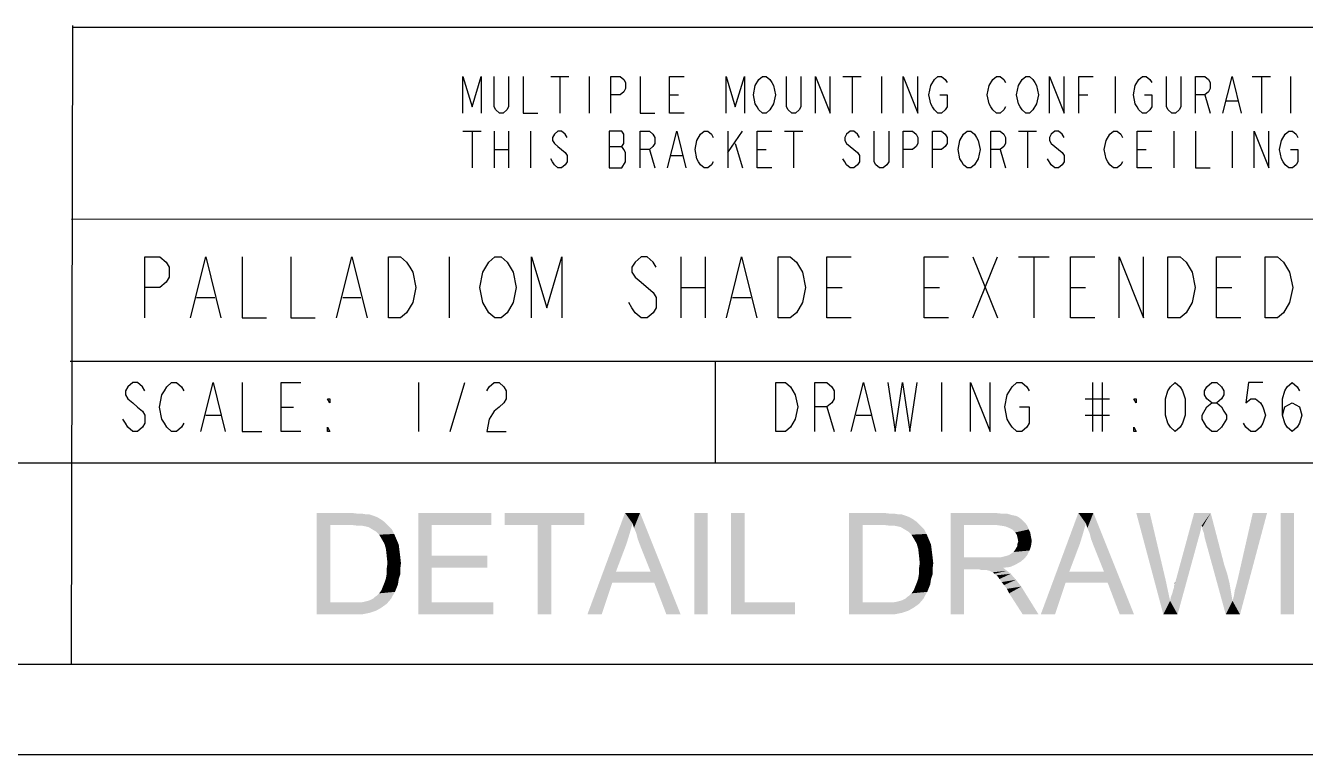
# Model space of a CAD drawing. Header units: inches. Extents: x 0 to 22, y 0 to 17.
# Drawn here: x 10.7 to 17, y 0 to 3.59 of the extents above; entities that cross this region are included whole.
import ezdxf

# ---------------------------------------------------------------- set-up
doc = ezdxf.new("R2010")
doc.units = ezdxf.units.IN
doc.header["$LTSCALE"] = 1.21
doc.header["$MEASUREMENT"] = 0
doc.layers.get('0').update_dxf_attribs({"linetype": 'CONTINUOUS'})

msp = doc.modelspace()

# ---------------------------------------------------------------- linework, layer by layer
at = {"color": 7}
for p, q in [((10.9223, 0.4428), (10.9291, 3.5899)), ((10.9309, 3.5817), (21.2248, 3.5836)), ((10.922, 2.6366), (21.2159, 2.6385)), ((10.916, 1.9366), (21.2161, 1.9366)), ((14.0951, 1.4366), (14.0951, 1.9366)), ((15.2076, 1.8312), (15.2076, 1.5912)), ((15.9516, 1.8312), (15.9516, 1.5912)), ((15.9996, 1.8312), (15.9996, 1.5912)), ((11.9555, 1.7111), (12.0155, 1.7111)), ((14.6436, 1.7112), (14.6796, 1.5912)), ((15.9156, 1.7512), (16.0356, 1.7512)), ((11.5835, 1.6711), (11.6555, 1.6711)), ((14.7876, 1.6712), (14.8596, 1.6712)), ((15.9156, 1.6712), (16.0356, 1.6712)), ((0.6285, 1.4366), (21.2161, 1.4366)), ((21.2161, 0.4428), (0.6285, 0.4428)), ((0, 0), (22, 0))]:
    msp.add_line(p, q, dxfattribs=at)
at = {"color": 1}
for p, q in [((13.2827, 3.3393), (13.3727, 3.3393)), ((13.3277, 3.3393), (13.3277, 3.1593)), ((13.4717, 3.3393), (13.4717, 3.1593)), ((14.7227, 3.3393), (14.8127, 3.3393)), ((14.7677, 3.3393), (14.7677, 3.1593)), ((14.9117, 3.3393), (14.9117, 3.1593)), ((16.0637, 3.3393), (16.0637, 3.1593)), ((16.7387, 3.3393), (16.8287, 3.3393)), ((16.7837, 3.3393), (16.7837, 3.1593)), ((16.9277, 3.3393), (16.9277, 3.1593)), ((13.8677, 3.2493), (13.9127, 3.2493)), ((15.8837, 3.2493), (15.9287, 3.2493)), ((16.5047, 3.2493), (16.5317, 3.1593)), ((16.6127, 3.2193), (16.6667, 3.2193)), ((12.8507, 3.0693), (12.9407, 3.0693)), ((12.8957, 3.0693), (12.8957, 2.8893)), ((13.0037, 3.0693), (13.0037, 2.8893)), ((13.0757, 3.0693), (13.0757, 2.8893)), ((13.1837, 3.0693), (13.1837, 2.8893)), ((14.1557, 3.0693), (14.1557, 2.8893)), ((14.1557, 2.9643), (14.2277, 3.0693)), ((14.4347, 3.0693), (14.5247, 3.0693)), ((14.4797, 3.0693), (14.4797, 2.8893)), ((15.5867, 3.0693), (15.6767, 3.0693)), ((15.6317, 3.0693), (15.6317, 2.8893)), ((16.3517, 3.0693), (16.3517, 2.8893)), ((16.6397, 3.0693), (16.6397, 2.8893)), ((13.0037, 2.9793), (13.0757, 2.9793)), ((13.5707, 2.9943), (13.6337, 2.9943)), ((13.7687, 2.9793), (13.7957, 2.8893)), ((14.1917, 3.0093), (14.2277, 2.8893)), ((14.2997, 2.9793), (14.3447, 2.9793)), ((15.4967, 2.9793), (15.5237, 2.8893)), ((16.1717, 2.9793), (16.2167, 2.9793)), ((13.8767, 2.9493), (13.9307, 2.9493)), ((15.7487, 2.9043), (15.7307, 2.9343))]:
    msp.add_line(p, q, dxfattribs=at)
at = {"color": 254, "true_color": 0xc2ced6}
for p, q in [((12.7831, 2.4504), (12.7831, 2.1504)), ((13.9231, 2.4504), (13.9231, 2.1504)), ((14.0431, 2.4504), (14.0431, 2.1504)), ((15.3631, 2.4504), (15.4831, 2.1504)), ((15.3631, 2.1504), (15.4831, 2.4504)), ((15.5881, 2.4504), (15.7381, 2.4504)), ((15.6631, 2.4504), (15.6631, 2.1504)), ((13.9231, 2.3004), (14.0431, 2.3004)), ((14.6431, 2.3004), (14.7181, 2.3004)), ((15.1231, 2.3004), (15.1981, 2.3004)), ((15.8431, 2.3004), (15.9181, 2.3004)), ((16.5631, 2.3004), (16.6381, 2.3004)), ((11.5381, 2.2504), (11.6281, 2.2504)), ((12.2581, 2.2504), (12.3481, 2.2504)), ((14.1781, 2.2504), (14.2681, 2.2504)), ((12.6322, 1.8311), (12.6322, 1.5911)), ((12.7882, 1.5911), (12.8602, 1.8311))]:
    msp.add_line(p, q, dxfattribs=at)
at = {"color": 1}
for points in [[(12.8507, 3.1593), (12.8507, 3.3393), (12.8957, 3.1893), (12.9407, 3.3393), (12.9407, 3.1593)], [(13.0757, 3.3393), (13.0757, 3.1893), (13.0667, 3.1743), (13.0487, 3.1593), (13.0307, 3.1593), (13.0127, 3.1743), (13.0037, 3.1893), (13.0037, 3.3393)], [(13.1477, 3.3393), (13.1477, 3.1593), (13.2197, 3.1593)], [(13.5797, 3.1593), (13.5797, 3.3393), (13.6247, 3.3393), (13.6427, 3.3243), (13.6517, 3.3093), (13.6517, 3.2793), (13.6427, 3.2643), (13.6247, 3.2493), (13.5797, 3.2493)], [(13.7237, 3.3393), (13.7237, 3.1593), (13.7957, 3.1593)], [(13.9397, 3.1593), (13.8677, 3.1593), (13.8677, 3.3393), (13.9397, 3.3393)], [(14.1467, 3.1593), (14.1467, 3.3393), (14.1917, 3.1893), (14.2367, 3.3393), (14.2367, 3.1593)], [(14.3627, 3.1743), (14.3447, 3.1593), (14.3267, 3.1593), (14.3087, 3.1743), (14.2997, 3.1893), (14.2907, 3.2043), (14.2817, 3.2493), (14.2907, 3.2943), (14.3087, 3.3243)], [(14.3087, 3.3243), (14.3267, 3.3393), (14.3447, 3.3393), (14.3627, 3.3243), (14.3717, 3.3093), (14.3807, 3.2943), (14.3897, 3.2493), (14.3807, 3.2043), (14.3627, 3.1743)], [(14.5157, 3.3393), (14.5157, 3.1893), (14.5067, 3.1743), (14.4887, 3.1593), (14.4707, 3.1593), (14.4527, 3.1743), (14.4437, 3.1893), (14.4437, 3.3393)], [(14.5877, 3.1593), (14.5877, 3.3393), (14.6597, 3.1593), (14.6597, 3.3393)], [(15.0197, 3.1593), (15.0197, 3.3393), (15.0917, 3.1593), (15.0917, 3.3393)], [(15.1997, 3.2493), (15.2357, 3.2493), (15.2357, 3.1893), (15.2267, 3.1743), (15.2087, 3.1593), (15.1907, 3.1593), (15.1727, 3.1743), (15.1637, 3.1893), (15.1547, 3.2043), (15.1457, 3.2493), (15.1547, 3.2943)], [(15.1547, 3.2943), (15.1727, 3.3243), (15.1907, 3.3393), (15.2087, 3.3393), (15.2267, 3.3243), (15.2357, 3.3093)], [(15.5237, 3.1893), (15.5147, 3.1743), (15.4967, 3.1593), (15.4787, 3.1593), (15.4607, 3.1743), (15.4517, 3.1893), (15.4427, 3.2043), (15.4337, 3.2493), (15.4427, 3.2943), (15.4607, 3.3243)], [(15.4607, 3.3243), (15.4787, 3.3393), (15.4967, 3.3393), (15.5147, 3.3243), (15.5237, 3.3093)], [(15.6767, 3.2043), (15.6587, 3.1743), (15.6407, 3.1593), (15.6227, 3.1593), (15.6047, 3.1743), (15.5957, 3.1893), (15.5867, 3.2043), (15.5777, 3.2493), (15.5867, 3.2943)], [(15.5867, 3.2943), (15.6047, 3.3243), (15.6227, 3.3393), (15.6407, 3.3393), (15.6587, 3.3243), (15.6677, 3.3093), (15.6767, 3.2943), (15.6857, 3.2493), (15.6767, 3.2043)], [(15.7397, 3.1593), (15.7397, 3.3393), (15.8117, 3.1593), (15.8117, 3.3393)], [(15.8837, 3.1593), (15.8837, 3.3393), (15.9557, 3.3393)], [(16.2077, 3.2493), (16.2437, 3.2493), (16.2437, 3.1893), (16.2347, 3.1743), (16.2167, 3.1593), (16.1987, 3.1593), (16.1807, 3.1743), (16.1717, 3.1893), (16.1627, 3.2043), (16.1537, 3.2493), (16.1627, 3.2943)], [(16.1627, 3.2943), (16.1807, 3.3243), (16.1987, 3.3393), (16.2167, 3.3393), (16.2347, 3.3243), (16.2437, 3.3093)], [(16.3877, 3.3393), (16.3877, 3.1893), (16.3787, 3.1743), (16.3607, 3.1593), (16.3427, 3.1593), (16.3247, 3.1743), (16.3157, 3.1893), (16.3157, 3.3393)], [(16.4597, 3.1593), (16.4597, 3.3393), (16.5047, 3.3393), (16.5227, 3.3243), (16.5317, 3.3093), (16.5317, 3.2793), (16.5227, 3.2643), (16.5047, 3.2493), (16.4597, 3.2493)], [(16.5947, 3.1593), (16.6397, 3.3393), (16.6847, 3.1593)], [(13.3637, 3.0393), (13.3547, 3.0543), (13.3367, 3.0693), (13.3187, 3.0693), (13.3007, 3.0543), (13.2917, 3.0393), (13.2917, 3.0243), (13.3007, 3.0093), (13.3187, 2.9943), (13.3367, 2.9793), (13.3547, 2.9643), (13.3637, 2.9493), (13.3637, 2.9193), (13.3547, 2.9043), (13.3367, 2.8893), (13.3187, 2.8893), (13.3007, 2.9043), (13.2917, 2.9193), (13.2827, 2.9343)], [(13.5707, 3.0693), (13.5707, 2.8893), (13.6337, 2.8893), (13.6517, 2.9193)], [(13.6517, 2.9193), (13.6517, 2.9643), (13.6427, 2.9793), (13.6337, 2.9943), (13.6427, 3.0093), (13.6427, 3.0543), (13.6337, 3.0693), (13.5707, 3.0693)], [(13.7237, 2.8893), (13.7237, 3.0693), (13.7687, 3.0693), (13.7867, 3.0543), (13.7957, 3.0393), (13.7957, 3.0093), (13.7867, 2.9943), (13.7687, 2.9793), (13.7237, 2.9793)], [(13.8587, 2.8893), (13.9037, 3.0693), (13.9487, 2.8893)], [(14.0027, 3.0243), (14.0207, 3.0543), (14.0387, 3.0693), (14.0567, 3.0693), (14.0747, 3.0543), (14.0837, 3.0393)], [(14.3717, 2.8893), (14.2997, 2.8893), (14.2997, 3.0693), (14.3717, 3.0693)], [(14.8037, 3.0393), (14.7947, 3.0543), (14.7767, 3.0693), (14.7587, 3.0693), (14.7407, 3.0543), (14.7317, 3.0393), (14.7317, 3.0243), (14.7407, 3.0093), (14.7587, 2.9943), (14.7767, 2.9793), (14.7947, 2.9643), (14.8037, 2.9493), (14.8037, 2.9193), (14.7947, 2.9043), (14.7767, 2.8893), (14.7587, 2.8893), (14.7407, 2.9043), (14.7317, 2.9193), (14.7227, 2.9343)], [(14.9477, 3.0693), (14.9477, 2.9193), (14.9387, 2.9043), (14.9207, 2.8893), (14.9027, 2.8893), (14.8847, 2.9043), (14.8757, 2.9193), (14.8757, 3.0693)], [(15.0197, 2.8893), (15.0197, 3.0693), (15.0647, 3.0693), (15.0827, 3.0543), (15.0917, 3.0393), (15.0917, 3.0093), (15.0827, 2.9943), (15.0647, 2.9793), (15.0197, 2.9793)], [(15.1637, 2.8893), (15.1637, 3.0693), (15.2087, 3.0693), (15.2267, 3.0543), (15.2357, 3.0393), (15.2357, 3.0093), (15.2267, 2.9943), (15.2087, 2.9793), (15.1637, 2.9793)], [(15.3707, 2.9043), (15.3527, 2.8893), (15.3347, 2.8893), (15.3167, 2.9043), (15.3077, 2.9193), (15.2987, 2.9343), (15.2897, 2.9793), (15.2987, 3.0243), (15.3167, 3.0543)], [(15.3167, 3.0543), (15.3347, 3.0693), (15.3527, 3.0693), (15.3707, 3.0543), (15.3797, 3.0393), (15.3887, 3.0243), (15.3977, 2.9793), (15.3887, 2.9343), (15.3707, 2.9043)], [(15.4517, 2.8893), (15.4517, 3.0693), (15.4967, 3.0693), (15.5147, 3.0543), (15.5237, 3.0393), (15.5237, 3.0093), (15.5147, 2.9943), (15.4967, 2.9793), (15.4517, 2.9793)], [(15.8117, 3.0393), (15.8027, 3.0543), (15.7847, 3.0693), (15.7667, 3.0693), (15.7487, 3.0543), (15.7397, 3.0393), (15.7397, 3.0243), (15.7487, 3.0093), (15.7667, 2.9943), (15.7847, 2.9793), (15.8027, 2.9643), (15.8117, 2.9493), (15.8117, 2.9193), (15.8027, 2.9043), (15.7847, 2.8893), (15.7667, 2.8893), (15.7487, 2.9043)], [(16.0187, 3.0243), (16.0367, 3.0543), (16.0547, 3.0693), (16.0727, 3.0693), (16.0907, 3.0543), (16.0997, 3.0393)], [(16.2437, 2.8893), (16.1717, 2.8893), (16.1717, 3.0693), (16.2437, 3.0693)], [(16.4597, 3.0693), (16.4597, 2.8893), (16.5317, 2.8893)], [(16.7477, 2.8893), (16.7477, 3.0693), (16.8197, 2.8893), (16.8197, 3.0693)], [(16.9277, 2.9793), (16.9637, 2.9793), (16.9637, 2.9193), (16.9547, 2.9043), (16.9367, 2.8893), (16.9187, 2.8893), (16.9007, 2.9043), (16.8917, 2.9193), (16.8827, 2.9343), (16.8737, 2.9793), (16.8827, 3.0243), (16.9007, 3.0543)], [(16.9007, 3.0543), (16.9187, 3.0693), (16.9367, 3.0693), (16.9547, 3.0543), (16.9637, 3.0393)], [(14.0837, 2.9193), (14.0747, 2.9043), (14.0567, 2.8893), (14.0387, 2.8893), (14.0207, 2.9043), (14.0117, 2.9193), (14.0027, 2.9343), (13.9937, 2.9793), (14.0027, 3.0243)], [(16.0997, 2.9193), (16.0907, 2.9043), (16.0727, 2.8893), (16.0547, 2.8893), (16.0367, 2.9043), (16.0277, 2.9193), (16.0187, 2.9343), (16.0097, 2.9793), (16.0187, 3.0243)]]:
    msp.add_lwpolyline(points, dxfattribs=at)
at = {"color": 254, "true_color": 0xc2ced6}
for points in [[(11.2831, 2.1504), (11.2831, 2.4504), (11.3581, 2.4504), (11.3881, 2.4254), (11.4031, 2.4004), (11.4031, 2.3504), (11.3881, 2.3254), (11.3581, 2.3004), (11.2831, 2.3004)], [(11.5081, 2.1504), (11.5831, 2.4504), (11.6581, 2.1504)], [(11.7631, 2.4504), (11.7631, 2.1504), (11.8831, 2.1504)], [(12.0031, 2.4504), (12.0031, 2.1504), (12.1231, 2.1504)], [(12.2281, 2.1504), (12.3031, 2.4504), (12.3781, 2.1504)], [(12.4831, 2.4504), (12.5431, 2.4504), (12.5731, 2.4254), (12.5881, 2.4004), (12.6031, 2.3754), (12.6181, 2.3004), (12.6031, 2.2254)], [(12.6031, 2.2254), (12.5731, 2.1754), (12.5431, 2.1504), (12.4831, 2.1504), (12.4831, 2.4504)], [(12.9781, 2.1754), (12.9481, 2.2254), (12.9331, 2.3004), (12.9481, 2.3754), (12.9631, 2.4004), (12.9781, 2.4254), (13.0081, 2.4504), (13.0381, 2.4504), (13.0681, 2.4254), (13.0831, 2.4004), (13.0981, 2.3754), (13.1131, 2.3004), (13.0981, 2.2254)], [(13.1881, 2.1504), (13.1881, 2.4504), (13.2631, 2.2004), (13.3381, 2.4504), (13.3381, 2.1504)], [(13.8031, 2.4004), (13.7881, 2.4254), (13.7581, 2.4504), (13.7281, 2.4504), (13.6981, 2.4254), (13.6831, 2.4004), (13.6831, 2.3754), (13.6981, 2.3504), (13.7281, 2.3254)], [(14.1481, 2.1504), (14.2231, 2.4504), (14.2981, 2.1504)], [(14.4031, 2.4504), (14.4631, 2.4504), (14.4931, 2.4254), (14.5081, 2.4004), (14.5231, 2.3754), (14.5381, 2.3004), (14.5231, 2.2254)], [(14.5231, 2.2254), (14.4931, 2.1754), (14.4631, 2.1504), (14.4031, 2.1504), (14.4031, 2.4504)], [(14.7631, 2.1504), (14.6431, 2.1504), (14.6431, 2.4504), (14.7631, 2.4504)], [(15.2431, 2.1504), (15.1231, 2.1504), (15.1231, 2.4504), (15.2431, 2.4504)], [(15.9631, 2.1504), (15.8431, 2.1504), (15.8431, 2.4504), (15.9631, 2.4504)], [(16.0831, 2.1504), (16.0831, 2.4504), (16.2031, 2.1504), (16.2031, 2.4504)], [(16.3231, 2.4504), (16.3831, 2.4504), (16.4131, 2.4254), (16.4281, 2.4004), (16.4431, 2.3754), (16.4581, 2.3004), (16.4431, 2.2254)], [(16.4431, 2.2254), (16.4131, 2.1754), (16.3831, 2.1504), (16.3231, 2.1504), (16.3231, 2.4504)], [(16.6831, 2.1504), (16.5631, 2.1504), (16.5631, 2.4504), (16.6831, 2.4504)], [(16.8031, 2.4504), (16.8631, 2.4504), (16.8931, 2.4254), (16.9081, 2.4004), (16.9231, 2.3754), (16.9381, 2.3004), (16.9231, 2.2254)], [(16.9231, 2.2254), (16.8931, 2.1754), (16.8631, 2.1504), (16.8031, 2.1504), (16.8031, 2.4504)], [(13.7281, 2.3254), (13.7881, 2.2754), (13.8031, 2.2504), (13.8031, 2.2004), (13.7881, 2.1754), (13.7581, 2.1504), (13.7281, 2.1504), (13.6981, 2.1754), (13.6831, 2.2004), (13.6681, 2.2254)], [(13.0981, 2.2254), (13.0681, 2.1754), (13.0381, 2.1504), (13.0081, 2.1504), (12.9781, 2.1754)], [(12.9682, 1.7911), (12.9802, 1.8111), (13.0042, 1.8311), (13.0282, 1.8311), (13.0522, 1.8111), (13.0642, 1.7911), (13.0642, 1.7511), (13.0522, 1.7311), (13.0282, 1.7111), (13.0042, 1.6911), (12.9802, 1.6511), (12.9682, 1.5911), (13.0642, 1.5911)]]:
    msp.add_lwpolyline(points, dxfattribs=at)
at = {"color": 7}
for points in [[(11.2835, 1.7911), (11.2715, 1.8111), (11.2475, 1.8311), (11.2235, 1.8311), (11.1995, 1.8111), (11.1875, 1.7911), (11.1875, 1.7711), (11.1995, 1.7511), (11.2235, 1.7311), (11.2475, 1.7111), (11.2715, 1.6911), (11.2835, 1.6711), (11.2835, 1.6311), (11.2715, 1.6111), (11.2475, 1.5911), (11.2235, 1.5911), (11.1995, 1.6111), (11.1875, 1.6311), (11.1755, 1.6511)], [(11.4755, 1.6311), (11.4635, 1.6111), (11.4395, 1.5911), (11.4155, 1.5911), (11.3915, 1.6111), (11.3795, 1.6311), (11.3675, 1.6511), (11.3555, 1.7111), (11.3675, 1.7711), (11.3795, 1.7911), (11.3915, 1.8111), (11.4155, 1.8311), (11.4395, 1.8311), (11.4635, 1.8111), (11.4755, 1.7911)], [(11.5595, 1.5911), (11.6195, 1.8311), (11.6795, 1.5911)], [(11.7635, 1.8311), (11.7635, 1.5911), (11.8595, 1.5911)], [(12.0515, 1.5911), (11.9555, 1.5911), (11.9555, 1.8311), (12.0515, 1.8311)], [(14.3916, 1.8312), (14.4396, 1.8312), (14.4636, 1.8112), (14.4756, 1.7912), (14.4876, 1.7712), (14.4996, 1.7112), (14.4876, 1.6512), (14.4756, 1.6312), (14.4636, 1.6112), (14.4396, 1.5912), (14.3916, 1.5912), (14.3916, 1.8312)], [(14.5836, 1.5912), (14.5836, 1.8312), (14.6436, 1.8312), (14.6676, 1.8112), (14.6796, 1.7912), (14.6796, 1.7512), (14.6676, 1.7312), (14.6436, 1.7112), (14.5836, 1.7112)], [(14.7636, 1.5912), (14.8236, 1.8312), (14.8836, 1.5912)], [(14.9436, 1.8312), (14.9796, 1.5912), (15.0156, 1.8312), (15.0516, 1.5912), (15.0876, 1.8312)], [(15.3516, 1.5912), (15.3516, 1.8312), (15.4476, 1.5912), (15.4476, 1.8312)], [(15.5556, 1.8112), (15.5796, 1.8312), (15.6036, 1.8312), (15.6276, 1.8112), (15.6396, 1.7912)], [(16.3596, 1.5912), (16.3356, 1.6112), (16.3236, 1.6312), (16.3116, 1.6712), (16.3116, 1.7512), (16.3236, 1.7912), (16.3356, 1.8112), (16.3596, 1.8312), (16.3836, 1.8112), (16.3956, 1.7912), (16.4076, 1.7512), (16.4076, 1.6712), (16.3956, 1.6312), (16.3836, 1.6112), (16.3596, 1.5912)], [(16.5396, 1.7312), (16.5156, 1.7512), (16.5036, 1.7712), (16.5036, 1.7912), (16.5156, 1.8112), (16.5396, 1.8312), (16.5636, 1.8312), (16.5876, 1.8112), (16.5996, 1.7912), (16.5996, 1.7712), (16.5876, 1.7512), (16.5636, 1.7312)], [(16.7916, 1.8312), (16.7196, 1.8312), (16.7076, 1.7312), (16.7316, 1.7512), (16.7556, 1.7512), (16.7796, 1.7312), (16.7916, 1.7112), (16.8036, 1.6712), (16.7916, 1.6312), (16.7796, 1.6112), (16.7556, 1.5912), (16.7316, 1.5912), (16.7076, 1.6112), (16.6956, 1.6312)], [(16.8876, 1.6712), (16.8996, 1.7112), (16.9356, 1.7312), (16.9716, 1.7112), (16.9836, 1.6712), (16.9716, 1.6312), (16.9596, 1.6112), (16.9356, 1.5912), (16.9116, 1.6112), (16.8996, 1.6312), (16.8876, 1.6712), (16.8876, 1.7512), (16.8996, 1.7912), (16.9116, 1.8112), (16.9356, 1.8312), (16.9596, 1.8112), (16.9716, 1.7912)], [(15.5916, 1.7112), (15.6396, 1.7112), (15.6396, 1.6312), (15.6276, 1.6112), (15.6036, 1.5912), (15.5796, 1.5912), (15.5556, 1.6112), (15.5436, 1.6312), (15.5316, 1.6512), (15.5196, 1.7112), (15.5316, 1.7712), (15.5556, 1.8112)], [(12.1955, 1.7511), (12.1955, 1.7311), (12.1835, 1.7511), (12.1955, 1.7511)], [(16.1676, 1.7512), (16.1676, 1.7312), (16.1556, 1.7512), (16.1676, 1.7512)], [(16.5396, 1.5912), (16.5156, 1.6112), (16.5036, 1.6312), (16.4916, 1.6512), (16.4916, 1.6712), (16.5156, 1.7112)], [(16.5156, 1.7112), (16.5396, 1.7312), (16.5636, 1.7312), (16.5876, 1.7112), (16.5996, 1.6912), (16.6116, 1.6712), (16.6116, 1.6512)], [(16.6116, 1.6512), (16.5876, 1.6112), (16.5636, 1.5912), (16.5396, 1.5912)], [(12.1955, 1.5911), (12.1835, 1.5911), (12.1835, 1.6111), (12.1955, 1.5911)], [(16.1676, 1.5912), (16.1556, 1.5912), (16.1556, 1.6112), (16.1676, 1.5912)]]:
    msp.add_lwpolyline(points, dxfattribs=at)
for points in [[(12.1304, 1.1896), (12.3008, 1.1896), (12.1971, 1.1303)], [(12.1971, 1.1303), (12.1304, 0.6896), (12.1304, 1.1896)], [(12.3008, 1.1896), (12.3304, 1.1859), (12.1971, 1.1303)], [(12.3526, 1.1859), (12.3748, 1.1822), (12.1971, 1.1303)], [(12.3304, 1.1859), (12.3526, 1.1859), (12.1971, 1.1303)], [(12.3897, 1.1822), (12.4119, 1.1748), (12.1971, 1.1303)], [(12.3748, 1.1822), (12.3897, 1.1822), (12.1971, 1.1303)], [(12.4119, 1.1748), (12.4304, 1.1674), (12.1971, 1.1303)], [(12.4304, 1.1674), (12.4489, 1.1562), (12.1971, 1.1303)], [(12.4489, 1.1562), (12.4637, 1.1451), (12.1971, 1.1303)], [(12.3008, 1.1303), (12.1971, 1.1303), (12.4637, 1.1451)], [(12.3304, 1.1266), (12.3008, 1.1303), (12.4637, 1.1451)], [(12.3526, 1.1266), (12.3304, 1.1266), (12.4637, 1.1451)], [(12.3526, 1.1266), (12.4637, 1.1451), (12.4823, 1.1266)], [(12.6304, 1.1896), (12.9897, 1.1896), (12.6971, 1.1303)], [(12.6971, 1.1303), (12.6304, 0.6896), (12.6304, 1.1896)], [(12.6971, 1.1303), (12.9897, 1.1896), (12.9897, 1.1303)], [(13.4489, 1.1896), (13.0563, 1.1303), (13.0563, 1.1896)], [(13.2193, 1.1303), (13.0563, 1.1303), (13.4489, 1.1896)], [(13.286, 1.1303), (13.2193, 1.1303), (13.4489, 1.1896)], [(13.286, 1.1303), (13.4489, 1.1896), (13.4489, 1.1303)], [(13.686, 1.1377), (13.4637, 0.6896), (13.6489, 1.1896)], [(13.686, 1.1377), (13.6711, 1.0859), (13.4637, 0.6896)], [(13.6489, 1.1896), (13.723, 1.1896), (13.686, 1.1377)], [(13.6934, 1.1155), (13.686, 1.1377), (13.723, 1.1896)], [(13.7045, 1.0896), (13.6934, 1.1155), (13.723, 1.1896)], [(13.7119, 1.06), (13.7045, 1.0896), (13.723, 1.1896)], [(13.723, 1.0303), (13.7119, 1.06), (13.723, 1.1896)], [(13.7748, 0.9007), (13.723, 1.0303), (13.723, 1.1896)], [(13.7934, 0.8451), (13.7748, 0.9007), (13.723, 1.1896)], [(13.8526, 0.6896), (13.7934, 0.8451), (13.723, 1.1896)], [(13.8526, 0.6896), (13.723, 1.1896), (13.923, 0.6896)], [(14.0563, 1.1896), (13.9897, 0.6896), (13.9897, 1.1896)], [(13.9897, 0.6896), (14.0563, 1.1896), (14.0563, 0.6896)], [(14.2378, 1.1896), (14.2378, 0.7488), (14.1711, 0.6896)], [(14.2378, 1.1896), (14.1711, 0.6896), (14.1711, 1.1896)], [(14.7526, 1.1896), (14.923, 1.1896), (14.8193, 1.1303)], [(14.8193, 1.1303), (14.7526, 0.6896), (14.7526, 1.1896)], [(14.923, 1.1896), (14.9526, 1.1859), (14.8193, 1.1303)], [(14.9748, 1.1859), (14.9971, 1.1822), (14.8193, 1.1303)], [(14.9526, 1.1859), (14.9748, 1.1859), (14.8193, 1.1303)], [(15.0119, 1.1822), (15.0341, 1.1748), (14.8193, 1.1303)], [(14.9971, 1.1822), (15.0119, 1.1822), (14.8193, 1.1303)], [(15.0341, 1.1748), (15.0526, 1.1674), (14.8193, 1.1303)], [(15.0526, 1.1674), (15.0711, 1.1562), (14.8193, 1.1303)], [(15.0711, 1.1562), (15.086, 1.1451), (14.8193, 1.1303)], [(14.923, 1.1303), (14.8193, 1.1303), (15.086, 1.1451)], [(14.9526, 1.1266), (14.923, 1.1303), (15.086, 1.1451)], [(14.9748, 1.1266), (14.9526, 1.1266), (15.086, 1.1451)], [(14.9748, 1.1266), (15.086, 1.1451), (15.1045, 1.1266)], [(15.2526, 1.1896), (15.4711, 1.1896), (15.3193, 1.1303)], [(15.3193, 1.1303), (15.2526, 0.6896), (15.2526, 1.1896)], [(15.4711, 1.1896), (15.5045, 1.1859), (15.3193, 1.1303)], [(15.5304, 1.1859), (15.5563, 1.1785), (15.3193, 1.1303)], [(15.5045, 1.1859), (15.5304, 1.1859), (15.3193, 1.1303)], [(15.5563, 1.1785), (15.5748, 1.1748), (15.3193, 1.1303)], [(15.5748, 1.1748), (15.5897, 1.1674), (15.3193, 1.1303)], [(15.5897, 1.1674), (15.6045, 1.1562), (15.3193, 1.1303)], [(15.6045, 1.1562), (15.6193, 1.1414), (15.3193, 1.1303)], [(15.4748, 1.1303), (15.3193, 1.1303), (15.6193, 1.1414)], [(15.5008, 1.1266), (15.4748, 1.1303), (15.6193, 1.1414)], [(15.5008, 1.1266), (15.6193, 1.1414), (15.6304, 1.1266)], [(15.9193, 1.1377), (15.6971, 0.6896), (15.8823, 1.1896)], [(15.9193, 1.1377), (15.9045, 1.0859), (15.6971, 0.6896)], [(15.8823, 1.1896), (15.9563, 1.1896), (15.9193, 1.1377)], [(15.9267, 1.1155), (15.9193, 1.1377), (15.9563, 1.1896)], [(15.9378, 1.0896), (15.9267, 1.1155), (15.9563, 1.1896)], [(15.9452, 1.06), (15.9378, 1.0896), (15.9563, 1.1896)], [(15.9563, 1.0303), (15.9452, 1.06), (15.9563, 1.1896)], [(16.0082, 0.9007), (15.9563, 1.0303), (15.9563, 1.1896)], [(16.0267, 0.8451), (16.0082, 0.9007), (15.9563, 1.1896)], [(16.086, 0.6896), (16.0267, 0.8451), (15.9563, 1.1896)], [(16.086, 0.6896), (15.9563, 1.1896), (16.1563, 0.6896)], [(16.2341, 1.1896), (16.3008, 0.6896), (16.1674, 1.1896)], [(16.2341, 1.1896), (16.3119, 0.86), (16.3008, 0.6896)], [(16.4897, 1.1266), (16.36, 0.8488), (16.4526, 1.1896)], [(16.4526, 1.1896), (16.5341, 1.1896), (16.4897, 1.1266)], [(16.4934, 1.1192), (16.4897, 1.1266), (16.5341, 1.1896)], [(16.4934, 1.1081), (16.4934, 1.1192), (16.5341, 1.1896)], [(16.5008, 1.0896), (16.4934, 1.1081), (16.5341, 1.1896)], [(16.5045, 1.0674), (16.5008, 1.0896), (16.5341, 1.1896)], [(16.5045, 1.0674), (16.5341, 1.1896), (16.6008, 0.934)], [(16.6415, 0.7562), (16.6489, 0.7822), (16.8119, 1.1896)], [(16.6415, 0.7562), (16.8119, 1.1896), (16.6786, 0.6896)], [(16.6489, 0.7822), (16.6526, 0.8081), (16.8119, 1.1896)], [(16.6526, 0.8081), (16.66, 0.834), (16.8119, 1.1896)], [(16.66, 0.834), (16.6674, 0.8637), (16.8119, 1.1896)], [(16.8119, 1.1896), (16.6674, 0.8637), (16.7415, 1.1896)], [(16.9452, 1.1896), (16.8786, 0.6896), (16.8786, 1.1896)], [(16.8786, 0.6896), (16.9452, 1.1896), (16.9452, 0.6896)], [(12.1971, 1.1303), (12.1971, 0.7488), (12.1304, 0.6896)], [(12.4823, 1.1266), (12.3711, 1.1229), (12.3526, 1.1266)], [(12.386, 1.1192), (12.3711, 1.1229), (12.4823, 1.1266)], [(12.4045, 1.1081), (12.386, 1.1192), (12.4823, 1.1266)], [(12.4045, 1.1081), (12.4823, 1.1266), (12.5008, 1.1081)], [(12.5008, 1.1081), (12.423, 1.097), (12.4045, 1.1081)], [(12.423, 1.097), (12.5008, 1.1081), (12.5119, 1.0859)], [(12.5119, 1.0859), (12.4378, 1.0822), (12.423, 1.097)], [(12.4489, 1.0637), (12.4378, 1.0822), (12.5119, 1.0859)], [(12.4489, 1.0637), (12.5119, 1.0859), (12.523, 1.06)], [(12.6971, 1.1303), (12.6971, 0.9785), (12.6304, 0.6896)], [(13.286, 1.1303), (13.2193, 0.6896), (13.2193, 1.1303)], [(13.2193, 0.6896), (13.286, 1.1303), (13.286, 0.6896)], [(13.6711, 1.0859), (13.6563, 1.0377), (13.4637, 0.6896)], [(14.8193, 1.1303), (14.8193, 0.7488), (14.7526, 0.6896)], [(15.1045, 1.1266), (14.9934, 1.1229), (14.9748, 1.1266)], [(15.0082, 1.1192), (14.9934, 1.1229), (15.1045, 1.1266)], [(15.0267, 1.1081), (15.0082, 1.1192), (15.1045, 1.1266)], [(15.0267, 1.1081), (15.1045, 1.1266), (15.123, 1.1081)], [(15.123, 1.1081), (15.0452, 1.097), (15.0267, 1.1081)], [(15.0452, 1.097), (15.123, 1.1081), (15.1341, 1.0859)], [(15.1341, 1.0859), (15.06, 1.0822), (15.0452, 1.097)], [(15.0711, 1.0637), (15.06, 1.0822), (15.1341, 1.0859)], [(15.0711, 1.0637), (15.1341, 1.0859), (15.1452, 1.06)], [(15.3193, 1.1303), (15.3193, 0.9711), (15.2526, 0.6896)], [(15.6304, 1.1266), (15.523, 1.1229), (15.5008, 1.1266)], [(15.5415, 1.1155), (15.523, 1.1229), (15.6304, 1.1266)], [(15.5563, 1.1081), (15.5415, 1.1155), (15.6304, 1.1266)], [(15.5563, 1.1081), (15.6304, 1.1266), (15.6378, 1.1081)], [(15.6378, 1.1081), (15.5711, 1.0933), (15.5563, 1.1081)], [(15.5711, 1.0933), (15.6378, 1.1081), (15.6452, 1.0933)], [(15.6452, 1.0933), (15.5786, 1.0822), (15.5711, 1.0933)], [(15.5786, 1.0822), (15.6452, 1.0933), (15.6489, 1.0711)], [(15.6489, 1.0711), (15.5823, 1.0674), (15.5786, 1.0822)], [(15.9045, 1.0859), (15.8897, 1.0377), (15.6971, 0.6896)], [(16.4897, 1.1266), (16.4823, 1.0933), (16.36, 0.8488)], [(16.4823, 1.0933), (16.4748, 1.0674), (16.36, 0.8488)], [(12.523, 1.06), (12.4637, 1.0377), (12.4489, 1.0637)], [(12.4637, 1.0377), (12.523, 1.06), (12.5341, 1.034)], [(12.5341, 1.034), (12.4711, 1.0118), (12.4637, 1.0377)], [(12.4711, 1.0118), (12.5341, 1.034), (12.5378, 1.0044)], [(12.5378, 1.0044), (12.4748, 0.9785), (12.4711, 1.0118)], [(13.6563, 1.0377), (13.6045, 0.9007), (13.4637, 0.6896)], [(15.1452, 1.06), (15.086, 1.0377), (15.0711, 1.0637)], [(15.086, 1.0377), (15.1452, 1.06), (15.1563, 1.034)], [(15.1563, 1.034), (15.0934, 1.0118), (15.086, 1.0377)], [(15.0934, 1.0118), (15.1563, 1.034), (15.16, 1.0044)], [(15.16, 1.0044), (15.0971, 0.9785), (15.0934, 1.0118)], [(15.5711, 1.0081), (15.5748, 1.0155), (15.6489, 1.0266)], [(15.5711, 1.0081), (15.6489, 1.0266), (15.6415, 1.0044)], [(15.6489, 1.0266), (15.5748, 1.0155), (15.5823, 1.0266)], [(15.5823, 1.0674), (15.6489, 1.0711), (15.6526, 1.0525)], [(15.6526, 1.0525), (15.586, 1.0488), (15.5823, 1.0674)], [(15.5823, 1.0377), (15.586, 1.0488), (15.6526, 1.0525)], [(15.5823, 1.0266), (15.5823, 1.0377), (15.6526, 1.0525)], [(15.5823, 1.0266), (15.6526, 1.0525), (15.6489, 1.0266)], [(15.8897, 1.0377), (15.8378, 0.9007), (15.6971, 0.6896)], [(16.3341, 0.7562), (16.3378, 0.7748), (16.4748, 1.0674)], [(16.3341, 0.7562), (16.4748, 1.0674), (16.3711, 0.6896)], [(16.3378, 0.7748), (16.3452, 0.7933), (16.4748, 1.0674)], [(16.3452, 0.7933), (16.3489, 0.8081), (16.4748, 1.0674)], [(16.3489, 0.8081), (16.3526, 0.8192), (16.4748, 1.0674)], [(16.3526, 0.8303), (16.3563, 0.8377), (16.4748, 1.0674)], [(16.3526, 0.8192), (16.3526, 0.8303), (16.4748, 1.0674)], [(16.3563, 0.8377), (16.36, 0.8488), (16.4748, 1.0674)], [(16.6008, 0.934), (16.6082, 0.6896), (16.5045, 1.0674)], [(12.4748, 0.9785), (12.5378, 1.0044), (12.5415, 0.9748)], [(12.5415, 0.9748), (12.4786, 0.9414), (12.4748, 0.9785)], [(12.4786, 0.9414), (12.5415, 0.9748), (12.5452, 0.9414)], [(12.6971, 0.9785), (12.6971, 0.9192), (12.6304, 0.6896)], [(12.6971, 0.9192), (12.9711, 0.9785), (12.9711, 0.9192)], [(12.6971, 0.9785), (12.9711, 0.9785), (12.6971, 0.9192)], [(15.0971, 0.9785), (15.16, 1.0044), (15.1637, 0.9748)], [(15.1637, 0.9748), (15.1008, 0.9414), (15.0971, 0.9785)], [(15.1008, 0.9414), (15.1637, 0.9748), (15.1674, 0.9414)], [(15.3193, 0.9711), (15.3193, 0.9118), (15.2526, 0.6896)], [(15.5008, 0.9711), (15.6156, 0.9637), (15.3193, 0.9118)], [(15.4823, 0.9711), (15.5008, 0.9711), (15.3193, 0.9118)], [(15.46, 0.9711), (15.4823, 0.9711), (15.3193, 0.9118)], [(15.3193, 0.9711), (15.46, 0.9711), (15.3193, 0.9118)], [(15.6156, 0.9637), (15.5971, 0.9488), (15.3193, 0.9118)], [(15.5971, 0.9488), (15.5711, 0.934), (15.3193, 0.9118)], [(15.5008, 0.9711), (15.5156, 0.9748), (15.6304, 0.9822)], [(15.5008, 0.9711), (15.6304, 0.9822), (15.6156, 0.9637)], [(15.5156, 0.9748), (15.5304, 0.9785), (15.6304, 0.9822)], [(15.6304, 0.9822), (15.5304, 0.9785), (15.5415, 0.9822)], [(15.5415, 0.9822), (15.5526, 0.9896), (15.6415, 1.0044)], [(15.5415, 0.9822), (15.6415, 1.0044), (15.6304, 0.9822)], [(15.5526, 0.9896), (15.5637, 0.997), (15.6415, 1.0044)], [(15.6415, 1.0044), (15.5637, 0.997), (15.5711, 1.0081)], [(12.5415, 0.8859), (12.4711, 0.8674), (12.4748, 0.8896)], [(12.4711, 0.8674), (12.5415, 0.8859), (12.5341, 0.8637)], [(12.5452, 0.9414), (12.4748, 0.9155), (12.4786, 0.9414)], [(12.4748, 0.9155), (12.5452, 0.9414), (12.5415, 0.9118)], [(12.5415, 0.9118), (12.4748, 0.8896), (12.4748, 0.9155)], [(12.4748, 0.8896), (12.5415, 0.9118), (12.5415, 0.8859)], [(12.6971, 0.9192), (12.6971, 0.7488), (12.6304, 0.6896)], [(13.6045, 0.9007), (13.586, 0.8451), (13.4637, 0.6896)], [(13.6045, 0.9007), (13.7748, 0.9007), (13.586, 0.8451)], [(13.7934, 0.8451), (13.586, 0.8451), (13.7748, 0.9007)], [(15.1637, 0.8859), (15.0934, 0.8674), (15.0971, 0.8896)], [(15.0934, 0.8674), (15.1637, 0.8859), (15.1563, 0.8637)], [(15.1674, 0.9414), (15.0971, 0.9155), (15.1008, 0.9414)], [(15.0971, 0.9155), (15.1674, 0.9414), (15.1637, 0.9118)], [(15.1637, 0.9118), (15.0971, 0.8896), (15.0971, 0.9155)], [(15.0971, 0.8896), (15.1637, 0.9118), (15.1637, 0.8859)], [(15.2526, 0.6896), (15.3193, 0.9118), (15.3193, 0.6896)], [(15.5711, 0.934), (15.5452, 0.9229), (15.3193, 0.9118)], [(15.5452, 0.9229), (15.5119, 0.9192), (15.3193, 0.9118)], [(15.3934, 0.9118), (15.3193, 0.9118), (15.5119, 0.9192)], [(15.4045, 0.9081), (15.3934, 0.9118), (15.5119, 0.9192)], [(15.4156, 0.9081), (15.4045, 0.9081), (15.5119, 0.9192)], [(15.423, 0.9081), (15.4156, 0.9081), (15.5119, 0.9192)], [(15.4304, 0.9081), (15.423, 0.9081), (15.5119, 0.9192)], [(15.4452, 0.9044), (15.4304, 0.9081), (15.5119, 0.9192)], [(15.4452, 0.9044), (15.5119, 0.9192), (15.5304, 0.9044)], [(15.5304, 0.9044), (15.46, 0.897), (15.4452, 0.9044)], [(15.4674, 0.8896), (15.46, 0.897), (15.5304, 0.9044)], [(15.4674, 0.8896), (15.5304, 0.9044), (15.5489, 0.8896)], [(15.5489, 0.8896), (15.4786, 0.8822), (15.4674, 0.8896)], [(15.486, 0.8748), (15.4786, 0.8822), (15.5489, 0.8896)], [(15.4934, 0.8637), (15.486, 0.8748), (15.5489, 0.8896)], [(15.4934, 0.8637), (15.5489, 0.8896), (15.5748, 0.86)], [(15.8378, 0.9007), (15.8193, 0.8451), (15.6971, 0.6896)], [(15.8378, 0.9007), (16.0082, 0.9007), (15.8193, 0.8451)], [(16.0267, 0.8451), (15.8193, 0.8451), (16.0082, 0.9007)], [(16.6008, 0.934), (16.6156, 0.8896), (16.6082, 0.6896)], [(16.6156, 0.8896), (16.6267, 0.8451), (16.6082, 0.6896)], [(12.523, 0.8192), (12.4489, 0.8081), (12.4563, 0.8266)], [(12.5304, 0.8377), (12.4563, 0.8266), (12.4637, 0.8451)], [(12.4563, 0.8266), (12.5304, 0.8377), (12.523, 0.8192)], [(12.5341, 0.8637), (12.4637, 0.8451), (12.4711, 0.8674)], [(12.4637, 0.8451), (12.5341, 0.8637), (12.5304, 0.8377)], [(13.4637, 0.6896), (13.586, 0.8451), (13.5341, 0.6896)], [(15.1452, 0.8192), (15.0711, 0.8081), (15.0786, 0.8266)], [(15.1526, 0.8377), (15.0786, 0.8266), (15.086, 0.8451)], [(15.0786, 0.8266), (15.1526, 0.8377), (15.1452, 0.8192)], [(15.1563, 0.8637), (15.086, 0.8451), (15.0934, 0.8674)], [(15.086, 0.8451), (15.1563, 0.8637), (15.1526, 0.8377)], [(15.5748, 0.86), (15.5045, 0.8488), (15.4934, 0.8637)], [(15.5156, 0.834), (15.5045, 0.8488), (15.5748, 0.86)], [(15.5156, 0.834), (15.5748, 0.86), (15.6008, 0.8266)], [(15.6008, 0.8266), (15.5304, 0.8155), (15.5156, 0.834)], [(15.5415, 0.7933), (15.5304, 0.8155), (15.6008, 0.8266)], [(15.6082, 0.6896), (15.5415, 0.7933), (15.6008, 0.8266)], [(15.6082, 0.6896), (15.6008, 0.8266), (15.686, 0.6896)], [(15.6971, 0.6896), (15.8193, 0.8451), (15.7674, 0.6896)], [(16.3119, 0.86), (16.3341, 0.7562), (16.3008, 0.6896)], [(16.3563, 0.8377), (16.3563, 0.8451), (16.36, 0.8488)], [(16.6267, 0.8451), (16.6341, 0.8007), (16.6082, 0.6896)], [(12.3489, 0.7488), (12.3674, 0.7525), (12.4971, 0.7674)], [(12.3489, 0.7488), (12.4971, 0.7674), (12.4748, 0.7414)], [(12.3674, 0.7525), (12.3823, 0.7562), (12.4971, 0.7674)], [(12.3823, 0.7562), (12.3934, 0.76), (12.4971, 0.7674)], [(12.4971, 0.7674), (12.3934, 0.76), (12.4082, 0.7674)], [(12.4082, 0.7674), (12.4156, 0.7748), (12.5045, 0.7822)], [(12.4082, 0.7674), (12.5045, 0.7822), (12.4971, 0.7674)], [(12.5045, 0.7822), (12.4156, 0.7748), (12.4267, 0.7822)], [(12.4267, 0.7822), (12.4378, 0.7933), (12.5156, 0.8007)], [(12.4267, 0.7822), (12.5156, 0.8007), (12.5045, 0.7822)], [(12.5156, 0.8007), (12.4378, 0.7933), (12.4489, 0.8081)], [(12.4489, 0.8081), (12.523, 0.8192), (12.5156, 0.8007)], [(14.9711, 0.7488), (14.9897, 0.7525), (15.1193, 0.7674)], [(14.9711, 0.7488), (15.1193, 0.7674), (15.0971, 0.7414)], [(14.9897, 0.7525), (15.0045, 0.7562), (15.1193, 0.7674)], [(15.0045, 0.7562), (15.0156, 0.76), (15.1193, 0.7674)], [(15.1193, 0.7674), (15.0156, 0.76), (15.0304, 0.7674)], [(15.0304, 0.7674), (15.0378, 0.7748), (15.1267, 0.7822)], [(15.0304, 0.7674), (15.1267, 0.7822), (15.1193, 0.7674)], [(15.1267, 0.7822), (15.0378, 0.7748), (15.0489, 0.7822)], [(15.0489, 0.7822), (15.06, 0.7933), (15.1378, 0.8007)], [(15.0489, 0.7822), (15.1378, 0.8007), (15.1267, 0.7822)], [(15.1378, 0.8007), (15.06, 0.7933), (15.0711, 0.8081)], [(15.0711, 0.8081), (15.1452, 0.8192), (15.1378, 0.8007)], [(16.6341, 0.8007), (16.6415, 0.7562), (16.6082, 0.6896)], [(12.3489, 0.7488), (12.4748, 0.7414), (12.1304, 0.6896)], [(12.3267, 0.7488), (12.3489, 0.7488), (12.1304, 0.6896)], [(12.3045, 0.7488), (12.3267, 0.7488), (12.1304, 0.6896)], [(12.1971, 0.7488), (12.3045, 0.7488), (12.1304, 0.6896)], [(12.4748, 0.7414), (12.4489, 0.7229), (12.1304, 0.6896)], [(12.4489, 0.7229), (12.423, 0.7081), (12.1304, 0.6896)], [(12.423, 0.7081), (12.3897, 0.697), (12.1304, 0.6896)], [(12.3082, 0.6896), (12.1304, 0.6896), (12.3897, 0.697)], [(12.3082, 0.6896), (12.3897, 0.697), (12.3526, 0.6896)], [(12.6971, 0.7488), (13.0008, 0.7488), (12.6304, 0.6896)], [(12.6304, 0.6896), (13.0008, 0.7488), (13.0008, 0.6896)], [(14.2378, 0.7488), (14.486, 0.7488), (14.1711, 0.6896)], [(14.1711, 0.6896), (14.486, 0.7488), (14.486, 0.6896)], [(14.9711, 0.7488), (15.0971, 0.7414), (14.7526, 0.6896)], [(14.9489, 0.7488), (14.9711, 0.7488), (14.7526, 0.6896)], [(14.9267, 0.7488), (14.9489, 0.7488), (14.7526, 0.6896)], [(14.8193, 0.7488), (14.9267, 0.7488), (14.7526, 0.6896)], [(15.0971, 0.7414), (15.0711, 0.7229), (14.7526, 0.6896)], [(15.0711, 0.7229), (15.0452, 0.7081), (14.7526, 0.6896)], [(15.0452, 0.7081), (15.0119, 0.697), (14.7526, 0.6896)], [(14.9304, 0.6896), (14.7526, 0.6896), (15.0119, 0.697)], [(14.9304, 0.6896), (15.0119, 0.697), (14.9748, 0.6896)], [(16.3711, 0.6896), (16.3008, 0.6896), (16.3341, 0.7562)], [(16.6786, 0.6896), (16.6082, 0.6896), (16.6415, 0.7562)]]:
    msp.add_solid(points, dxfattribs=at)

doc.saveas('drawing.dxf')
